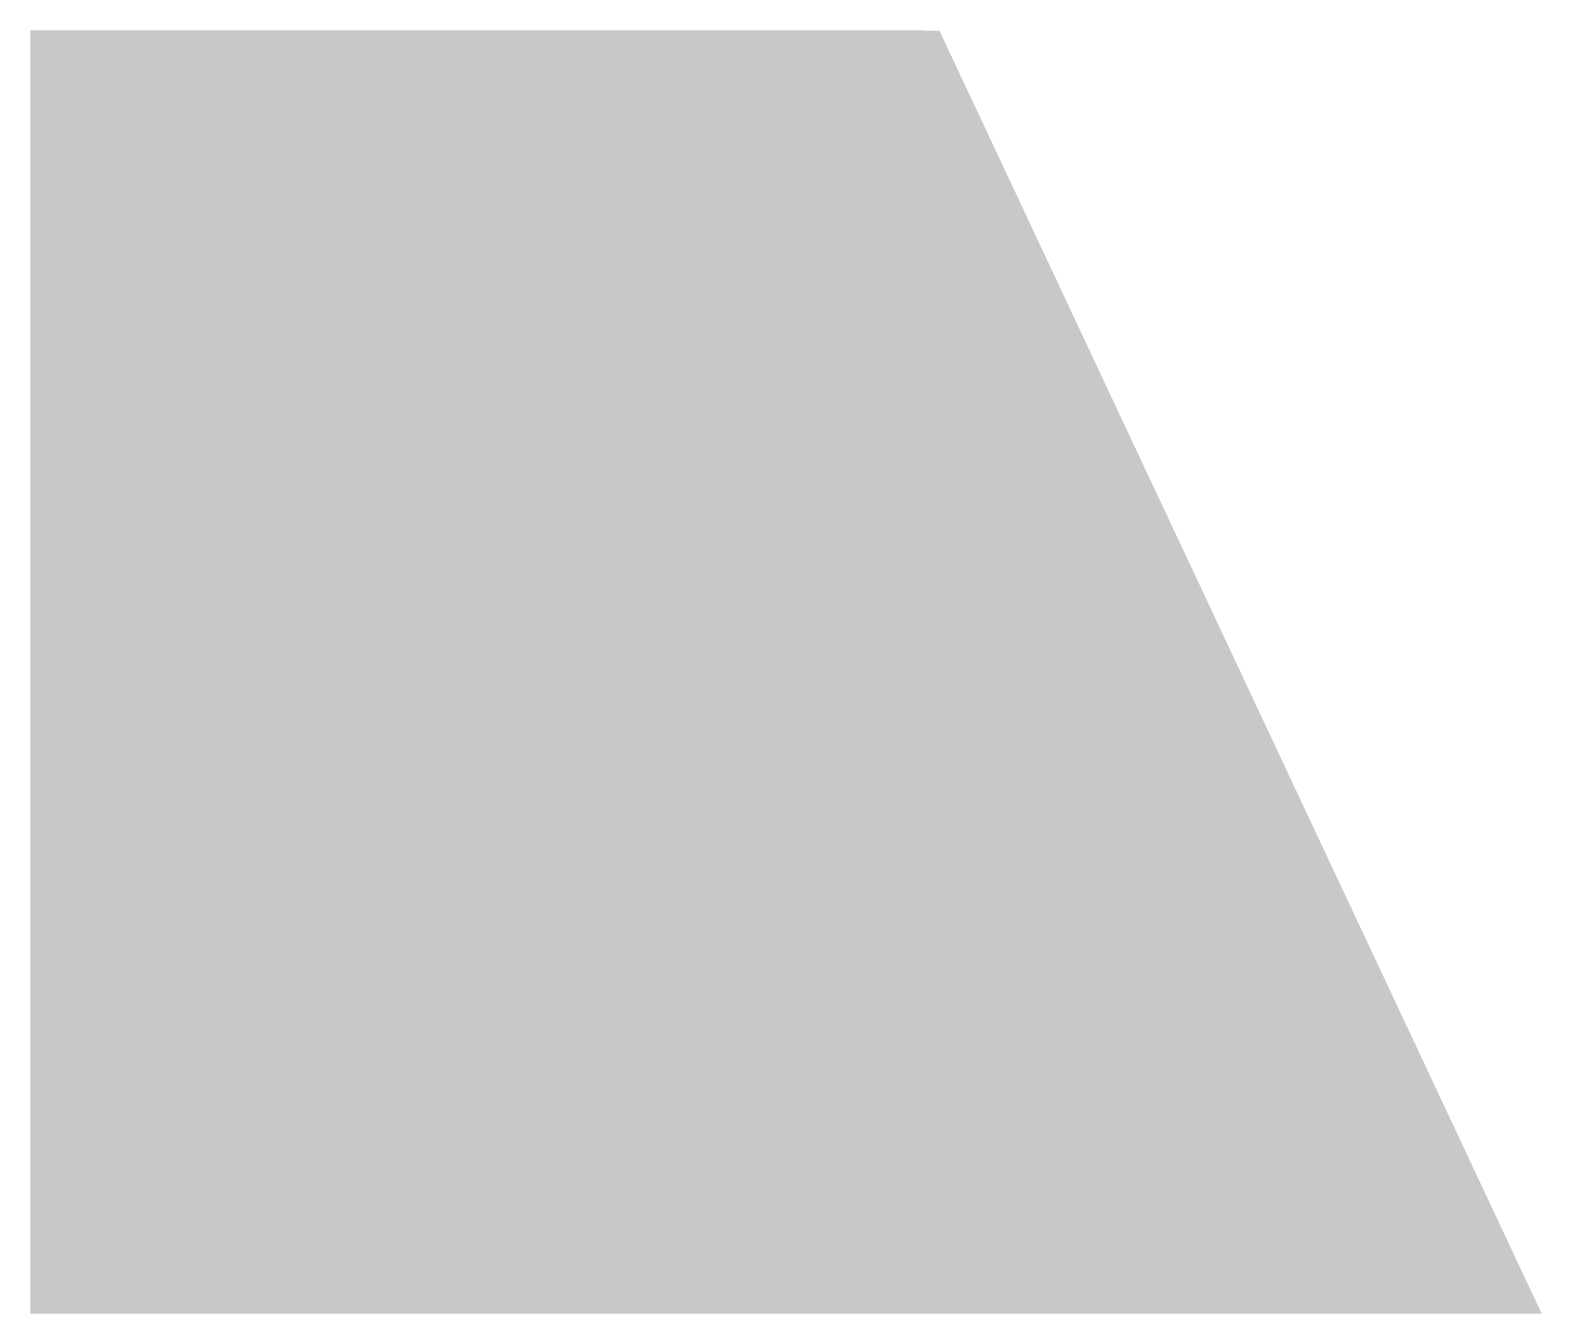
# Model space of a CAD drawing. Header units: centimetres. Extents: x -48696 to 156237, y -5617 to 29024.
# Drawn here: x 16117.8 to 16506.7, y 6503.4 to 6833.5 of the extents above; entities that cross this region are included whole.
import ezdxf

# ---------------------------------------------------------------- set-up
doc = ezdxf.new("R2010")
doc.units = ezdxf.units.CM
pattern_1 = [(0, (0.3, 0.02), (1, 1), [0.15, -0.03, 0.04, -0.03, 0.15, -0.6]), (0, (0.25, 0.05), (1, 1), [0.1, -0.075, 0.15, -0.075, 0.1, -0.5]), (0, (0.6, 0.45), (1, 1), [0.125, -0.05, 0.125, -0.7]), (0, (0.1, 0.65), (1, 1), [0.05, -0.1, 0.05, -0.8]), (90, (0.2, 0.65), (-1, 1), [0.09, -0.91]), (90, (0.5, 0.05), (-1, 1), [0.1, -0.9]), (90, (0.75, 0.45), (-1, 1), [0.1, -0.9]), (45, (0.63, 0.04), (1e-16, 1), [0.1, -1.31421356]), (135, (0.37, 0.04), (-1, 1e-16), [0.1, -1.31421356]), (63.4349488, (0.6, 0.045), (5e-11, 1), [0.1, -2.136067977]), (75.9637565, (0.55, 0.05), (4e-11, 1), [0.1, -4.023105626]), (75.9637565, (0.8, 0.45), (4e-11, 1), [0.08, -4.043105626]), (75.9637565, (0.22, 0.65), (4e-11, 1), [0.07, -4.053105626]), (104.0362435, (0.45, 0.05), (-4e-11, 1), [0.1, -4.023105626]), (104.0362435, (0.7, 0.45), (-4e-11, 1), [0.08, -4.043105626]), (104.0362435, (0.18, 0.65), (-4e-11, 1), [0.07, -4.053105626]), (116.5650512, (0.4, 0.045), (-4e-10, 1), [0.1, -2.1360668])]

msp = doc.modelspace()

# ---------------------------------------------------------------- hatches: boundary and pattern name
h = msp.add_hatch()
h.set_pattern_fill('GRASS2', color=43, pattern_type=2)
h.set_pattern_definition(pattern_1)
h.paths.add_polyline_path([(16347.63977, 6833.47171), (16117.80435, 6833.47171), (16117.80435, 6503.35176), (16347.63977, 6503.35176)])
h.paths.add_polyline_path([(16351.73508, 6833.40368), (16347.63977, 6833.40487), (16347.63977, 6503.35176), (16506.74885, 6503.35176)])
h = msp.add_hatch()
h.set_pattern_fill('GRASS2', color=43, pattern_type=2)
h.set_pattern_definition(pattern_1)
h.paths.add_polyline_path([(16347.63977, 6833.40487), (16217.63104, 6833.44268), (16117.80435, 6833.47171), (16117.80435, 6503.35176), (16347.63977, 6503.35176)])
h.paths.add_polyline_path([(16351.73508, 6833.40368), (16347.63977, 6833.40487), (16347.63977, 6503.35176), (16506.74885, 6503.35176)])
h = msp.add_hatch()
h.set_pattern_fill('GRASS2', color=43, pattern_type=2)
h.set_pattern_definition(pattern_1)
h.paths.add_polyline_path([(16347.63977, 6833.40487), (16217.63104, 6833.44268), (16117.80435, 6833.47171), (16117.80435, 6503.35176), (16347.63977, 6503.35176)])
h.paths.add_polyline_path([(16351.73508, 6833.40368), (16347.63977, 6833.40487), (16347.63977, 6503.35176), (16506.74885, 6503.35176)])

doc.saveas('drawing.dxf')
